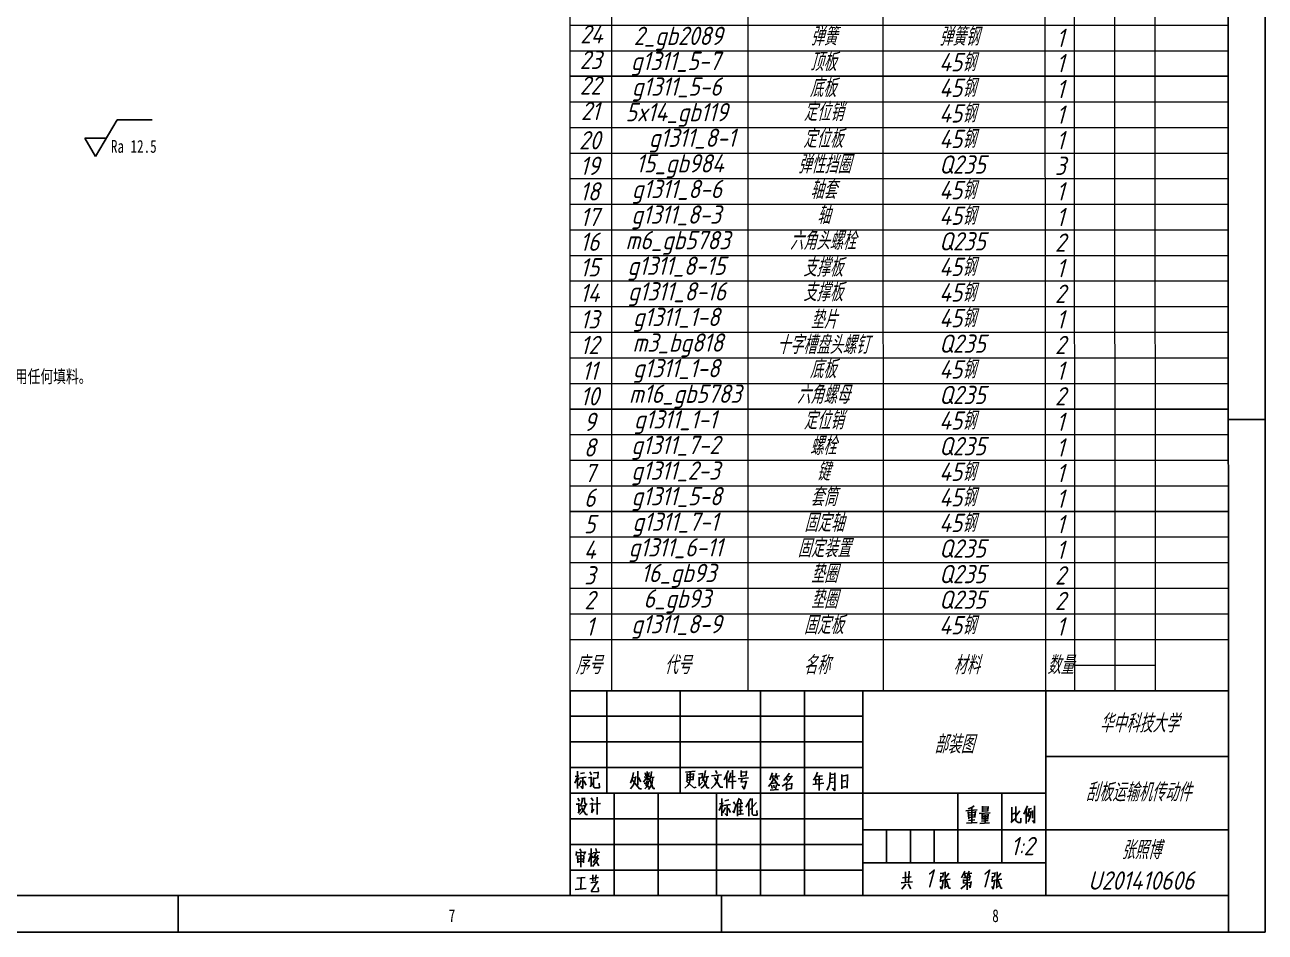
# Model space of a CAD drawing. Header units: millimetres. Extents: x 0 to 1189, y 0 to 841.
# Drawn here: x 849.8 to 1189, y 0 to 248.1 of the extents above; entities that cross this region are included whole.
import ezdxf

# ---------------------------------------------------------------- set-up
doc = ezdxf.new("R2010")
doc.units = ezdxf.units.MM
doc.linetypes.add('CENTERX2', pattern=[20.32, 12.7, -2.54, 2.54, -2.54])
for name, color, linetype, lineweight in [('10', 7, 'Continuous', 25), ('from', 7, 'Continuous', 15), ('细实线', 7, 'Continuous', 9)]:
    doc.layers.add(name, color=color, linetype=linetype, lineweight=lineweight)
for name, color, linetype in [('5', 7, 'Continuous'), ('9', 7, 'Continuous'), ('图层11', 7, 'CENTERX2')]:
    doc.layers.add(name, color=color, linetype=linetype)
doc.styles.add('SLDTEXTSTYLE0', font='hyswlongfangsong.ttf')
doc.styles.get("Standard").update_dxf_attribs({"font": 'hyswlongfangsong.ttf'})
doc.styles.add('样式5.0', font='gbeitc.shx', dxfattribs={"height": 5, "bigfont": 'gbcbig.shx'})

# ---------------------------------------------------------------- blocks, each defined once
blk = doc.blocks.new('SW_SFSYMBOL_6')
at = {"layer": '10', "color": 0}
for p, q in [((-4.2, 0), (1.7, 10)), ((1.7, 10), (11.28, 10)), ((-4.2, 0), (-7.15, 5)), ((-1.25, 5), (-7.15, 5))]:
    blk.add_line(p, q, dxfattribs=at)
at = {"layer": '10', "color": 0, "insert": (0, 4.51), "char_height": 3.5, "attachment_point": 1, "style": 'SLDTEXTSTYLE0'}
blk.add_mtext('Ra 12.5', dxfattribs=at)

msp = doc.modelspace()

# ---------------------------------------------------------------- linework, layer by layer
at = {"layer": '10', "color": 7}
for p, q in [((1189, 140.1667), (1179, 140.1667)), ((891.75, 0), (891.75, 10)), ((1040.375, 0), (1040.375, 10))]:
    msp.add_line(p, q, dxfattribs=at)
at = {"layer": '10'}
for p, q in [((1179.0061, 66.0256), (998.9702, 66.0256)), ((998.9702, 66.0256), (998.9702, 10.01)), ((1008.9966, 66.0254), (1008.9966, 37.9963)), ((1029.0047, 66.0254), (1029.0047, 37.9963)), ((1050.9761, 37.9963), (1050.9761, 66.0254)), ((1063.0069, 66.0254), (1063.0069, 37.9963)), ((1079.0049, 66.0254), (1079.0049, 10.01)), ((1129.0055, 66.0254), (1129.0055, 10.01)), ((1136.9832, 66.0256), (1179.0061, 66.0256)), ((1179.0061, 10.01), (1179.0061, 66.0256)), ((998.9705, 59.0291), (1079.0049, 59.0291)), ((998.9705, 52.0322), (1079.0049, 52.0322)), ((1129.0055, 48.0219), (1179.0061, 48.0219)), ((998.9705, 45.0355), (1079.0049, 45.0355)), ((1036.0012, 44.1825), (1035.6599, 42.7319)), ((1038.6888, 44.225), (1039.1585, 43.372)), ((1042.2301, 44.225), (1041.0785, 41.7079)), ((1043.3394, 44.3104), (1043.3394, 39.2335)), ((1045.7287, 44.225), (1045.7287, 42.4761)), ((1047.1369, 44.1398), (1047.0512, 42.8172)), ((1001.4876, 42.0921), (1003.3645, 42.3906)), ((1002.6827, 41.3668), (1003.3645, 40.1721)), ((1004.6877, 42.2625), (1003.919, 42.1771)), ((1004.346, 43.8839), (1004.7724, 43.0732)), ((1005.1564, 40.812), (1004.3887, 39.7456)), ((1004.6877, 40.1721), (1004.6877, 42.4761)), ((1005.3272, 43.5424), (1006.5642, 43.7133)), ((1005.3272, 42.3054), (1005.3272, 39.7883)), ((1006.6069, 42.1771), (1005.3272, 42.0492)), ((1006.6069, 43.8839), (1006.4795, 42.1771)), ((1006.9906, 39.447), (1006.9058, 40.7269)), ((1016.013, 42.2625), (1015.4586, 40.7693)), ((1015.928, 41.6227), (1017.933, 39.1908)), ((1016.2686, 43.7133), (1016.013, 42.2625)), ((1016.013, 42.1771), (1016.823, 42.3054)), ((1016.6098, 41.2814), (1016.2262, 40.3001)), ((1016.8664, 42.5613), (1016.6098, 41.2814)), ((1017.4209, 44.0118), (1017.4209, 40.2148)), ((1017.5917, 42.2625), (1018.317, 41.1534)), ((1019.9803, 42.4761), (1019.0422, 40.9828)), ((1019.2127, 42.4333), (1020.7914, 42.6465)), ((1019.2127, 40.684), (1020.3643, 40.9399)), ((1019.4259, 43.5424), (1019.6814, 42.7746)), ((1019.8946, 41.3241), (1019.5967, 40.1721)), ((1019.9803, 43.9691), (1019.9803, 41.452)), ((1019.9803, 42.3906), (1020.5775, 41.6654)), ((1020.4067, 41.2814), (1020.1935, 40.3001)), ((1020.5351, 43.7133), (1020.322, 42.604)), ((1020.9188, 42.2625), (1020.5775, 41.2385)), ((1020.748, 41.6654), (1021.6441, 39.2762)), ((1021.0896, 42.9453), (1020.9188, 42.2625)), ((1020.9188, 42.2625), (1021.943, 42.4333)), ((1021.3458, 40.9399), (1021.0045, 39.9589)), ((1021.1754, 43.9691), (1021.0896, 42.9453)), ((1021.5166, 42.3906), (1021.3458, 40.9399)), ((1033.1428, 44.0545), (1030.4983, 43.7556)), ((1030.6691, 41.3668), (1032.7588, 39.447)), ((1030.967, 43.372), (1030.967, 41.4093)), ((1032.6741, 43.2864), (1030.967, 43.0732)), ((1030.967, 41.5376), (1032.6741, 41.7506)), ((1031.2236, 42.3054), (1032.4175, 42.4761)), ((1031.735, 41.6227), (1031.5218, 40.5986)), ((1031.735, 43.8839), (1031.735, 41.6227)), ((1032.6741, 43.4147), (1032.5884, 41.7506)), ((1034.0813, 43.2012), (1035.1055, 43.372)), ((1034.1243, 39.9162), (1035.1055, 41.0255)), ((1034.2517, 42.3478), (1034.2517, 40.0869)), ((1034.2517, 42.0921), (1035.1055, 42.2625)), ((1035.1055, 43.457), (1035.0204, 42.2625)), ((1035.4468, 42.0921), (1035.1055, 41.3668)), ((1035.6599, 42.7319), (1035.4468, 42.0921)), ((1035.4468, 41.7506), (1036.3859, 39.447)), ((1035.5749, 42.4333), (1036.8973, 42.5613)), ((1036.1293, 41.1107), (1035.6599, 40.3001)), ((1036.3859, 42.5184), (1036.1293, 41.1107)), ((1037.6222, 42.7319), (1040.3532, 43.0732)), ((1038.4333, 42.2625), (1039.9262, 39.6177)), ((1038.8596, 40.8549), (1038.476, 40.2577)), ((1039.2443, 41.7933), (1038.8596, 40.8549)), ((1039.4151, 42.9878), (1039.2443, 41.7933)), ((1041.8038, 43.2012), (1041.8038, 39.3614)), ((1042.1878, 41.1107), (1044.3209, 41.3241)), ((1042.6141, 42.4333), (1042.2725, 41.4093)), ((1042.7846, 43.5853), (1042.6141, 42.4333)), ((1042.6565, 42.4333), (1044.1077, 42.5613)), ((1044.8753, 41.9639), (1047.7337, 42.1771)), ((1047.1369, 41.2385), (1045.6006, 41.0255)), ((1045.7287, 43.7983), (1047.0935, 43.8839)), ((1047.1369, 42.8172), (1045.7287, 42.6892)), ((1045.9419, 42.0492), (1045.7287, 41.1107)), ((1047.1793, 41.4093), (1046.5391, 39.1484)), ((1053.9196, 40.7693), (1053.1519, 39.8307)), ((1054.2609, 43.5853), (1053.5356, 41.6654)), ((1053.9196, 42.5613), (1054.8587, 42.7746)), ((1054.773, 42.0921), (1053.9196, 40.7693)), ((1054.0477, 40.684), (1055.1993, 40.8549)), ((1054.2609, 42.604), (1054.4317, 41.8362)), ((1054.6879, 41.8785), (1055.7972, 40.1721)), ((1054.9861, 42.0921), (1055.4132, 43.4997)), ((1055.1993, 42.5613), (1056.1808, 42.7746)), ((1055.4555, 42.604), (1055.6263, 41.7933)), ((1058.9111, 43.4997), (1057.3324, 41.4947)), ((1057.9726, 42.1771), (1058.399, 41.452)), ((1058.7837, 41.452), (1058.0153, 40.684)), ((1058.1011, 40.7693), (1058.1011, 38.679)), ((1058.2285, 42.4761), (1059.5083, 42.604)), ((1059.6787, 42.7746), (1058.7837, 41.452)), ((1059.4655, 39.2762), (1059.5513, 40.7269)), ((1068.34, 40.7269), (1065.2681, 40.3855)), ((1065.4813, 41.5376), (1066.1642, 42.5613)), ((1066.1642, 42.5613), (1066.5905, 43.7556)), ((1066.1642, 42.5613), (1067.9126, 42.7746)), ((1066.1642, 40.5563), (1066.1642, 41.9212)), ((1066.1642, 41.6227), (1067.9126, 41.8362)), ((1067.0169, 42.6465), (1067.0169, 38.7216)), ((1069.961, 40.9399), (1069.6621, 39.8307)), ((1070.0034, 43.6277), (1069.961, 40.9399)), ((1069.961, 40.9399), (1070.9842, 41.0682)), ((1070.0034, 43.1161), (1071.3258, 43.2439)), ((1070.0034, 42.0492), (1070.9418, 42.1771)), ((1071.3258, 43.5424), (1071.3258, 38.679)), ((1073.2034, 43.1584), (1073.2034, 39.2335)), ((1073.2034, 42.6892), (1074.7387, 42.9453)), ((1073.2034, 41.2814), (1074.3547, 41.452)), ((1074.8244, 43.1584), (1074.6536, 39.3614)), ((998.9705, 37.9963), (1129.0055, 37.9963)), ((1005.3272, 39.7883), (1005.6685, 39.447)), ((1005.6685, 39.447), (1006.9906, 39.447)), ((1011.0013, 10.01), (1011.0013, 37.9963)), ((1016.2262, 40.3001), (1015.4586, 39.1908)), ((1017.933, 39.1908), (1018.4874, 39.2335)), ((1019.8522, 39.6177), (1019.3835, 39.1908)), ((1019.5967, 40.1721), (1020.5351, 39.6177)), ((1020.1935, 40.3001), (1019.8522, 39.6177)), ((1021.0045, 39.9589), (1020.3643, 39.0628)), ((1021.6441, 39.2762), (1022.1135, 39.2762)), ((1022.9897, 37.9963), (1022.9897, 10.01)), ((1030.2851, 39.3614), (1031.1378, 40.0869)), ((1031.1378, 40.0869), (1031.5218, 40.5986)), ((1032.7588, 39.447), (1033.3994, 39.6177)), ((1035.1912, 39.7883), (1034.6364, 39.3614)), ((1035.6599, 40.3001), (1035.1912, 39.7883)), ((1036.3859, 39.447), (1036.9827, 39.447)), ((1038.476, 40.2577), (1037.4948, 39.3191)), ((1038.9877, 10.01), (1038.9877, 37.9963)), ((1039.9262, 39.6177), (1040.6514, 39.6177)), ((1046.5391, 39.1484), (1046.027, 40.0442)), ((1050.9761, 37.9963), (1050.9761, 10.01)), ((1053.6637, 38.807), (1055.9253, 39.0628)), ((1054.0477, 40.1721), (1054.2185, 39.2762)), ((1054.6021, 40.2148), (1054.773, 39.447)), ((1055.4132, 40.3001), (1055.0719, 39.0203)), ((1055.7972, 40.1721), (1056.3082, 40.1721)), ((1058.0153, 40.684), (1056.9061, 39.9162)), ((1058.1011, 40.3855), (1059.5083, 40.5986)), ((1058.1011, 39.1056), (1059.5513, 39.2762)), ((1063.0069, 10.01), (1063.0069, 37.9963)), ((1069.6621, 39.8307), (1069.1076, 38.8497)), ((1071.3258, 38.679), (1070.6863, 39.4041)), ((1073.2034, 39.6177), (1074.6536, 39.8307)), ((1104.9864, 37.9963), (1104.9864, 19.0114)), ((1116.9748, 37.9963), (1116.9748, 19.0114)), ((1001.9997, 34.498), (1003.0656, 34.626)), ((1002.0848, 34.1142), (1003.2364, 32.1943)), ((1003.1937, 34.7966), (1002.6827, 33.5167)), ((1002.8531, 36.7593), (1002.8531, 36.0765)), ((1002.8531, 36.0765), (1002.9382, 35.3512)), ((1002.9382, 35.3512), (1003.1514, 35.0527)), ((1003.1514, 35.0527), (1003.6211, 35.0527)), ((1004.303, 35.0527), (1005.0289, 35.2235)), ((1004.73, 36.7593), (1005.1998, 35.9059)), ((1005.0289, 35.3941), (1004.9008, 32.7916)), ((1005.4553, 35.01), (1007.2044, 35.2235)), ((1006.351, 32.1516), (1006.351, 36.8872)), ((1040.4383, 34.9245), (1039.713, 33.3035)), ((1040.8223, 35.3085), (1039.7557, 35.0952)), ((1040.4383, 36.5886), (1040.4383, 31.853)), ((1040.7372, 34.2421), (1040.4383, 34.9245)), ((1041.4201, 34.0715), (1040.6938, 32.621)), ((1040.908, 34.6687), (1042.7846, 34.9245)), ((1041.2059, 35.9486), (1042.3582, 36.1619)), ((1041.8461, 31.853), (1041.8461, 34.8393)), ((1042.1444, 33.9436), (1042.7846, 32.7487)), ((1044.0219, 35.0527), (1043.6383, 35.6927)), ((1043.723, 32.6637), (1044.3209, 35.0527)), ((1045.1312, 36.6313), (1044.3209, 34.3701)), ((1044.6622, 35.2235), (1044.6622, 31.725)), ((1044.7049, 35.0952), (1046.1551, 35.2658)), ((1045.0461, 34.1567), (1046.1127, 34.3272)), ((1045.5149, 36.3327), (1045.7287, 35.4794)), ((1045.5582, 35.1379), (1045.5149, 32.2371)), ((1048.3732, 36.5457), (1046.9661, 34.1567)), ((1047.8188, 35.5644), (1047.8188, 31.725)), ((1049.8672, 35.4365), (1048.2028, 33.5594)), ((1048.7572, 36.5457), (1048.7572, 32.2371)), ((1108.7409, 34.1142), (1107.7601, 33.7727)), ((1109.4238, 34.5407), (1108.7409, 34.1142)), ((1108.7409, 34.1142), (1108.7409, 29.9759)), ((1111.685, 34.498), (1111.685, 32.8767)), ((1111.685, 34.1567), (1113.2203, 34.2421)), ((1113.2633, 34.3701), (1113.1779, 33.2181)), ((1119.705, 34.1567), (1119.705, 30.3595)), ((1120.857, 34.4128), (1120.857, 30.4451)), ((1124.0143, 34.5407), (1123.0328, 32.2371)), ((1125.8912, 34.5407), (1125.8912, 29.8051)), ((998.9705, 30.9996), (1079.0049, 30.9996)), ((1003.2364, 32.1943), (1003.7058, 32.1943)), ((1004.7724, 32.621), (1005.4129, 33.6873)), ((1041.8461, 31.8103), (1041.2493, 32.4928)), ((1043.4675, 33.1756), (1043.723, 32.6637)), ((1044.6622, 32.1943), (1046.3259, 32.3651)), ((1045.0461, 33.2181), (1046.0693, 33.3464)), ((1048.7572, 32.2371), (1048.9711, 32.0236)), ((1048.9711, 32.0236), (1050.0804, 32.0236)), ((1050.0804, 32.0236), (1049.9519, 33.3035)), ((1107.1622, 33.1756), (1110.2338, 33.4742)), ((1107.8024, 32.8767), (1107.9309, 30.9996)), ((1107.8875, 32.6637), (1109.6369, 32.8343)), ((1109.5942, 30.7437), (1107.8875, 30.5731)), ((1109.8074, 31.5117), (1107.9309, 31.3409)), ((1108.0583, 31.9809), (1109.3811, 32.1089)), ((1109.7651, 33.0902), (1109.5942, 31.5544)), ((1110.7893, 32.4928), (1113.8178, 32.6637)), ((1111.4711, 30.4024), (1113.2203, 30.5304)), ((1111.6416, 32.2795), (1111.6416, 30.7864)), ((1111.6416, 31.9809), (1113.2203, 32.1089)), ((1113.2203, 31.0423), (1111.6416, 30.9572)), ((1111.685, 33.6023), (1113.0074, 33.73)), ((1113.2203, 33.2181), (1111.685, 33.0902)), ((1111.8558, 31.5117), (1112.9647, 31.5544)), ((1112.4099, 32.0665), (1112.4099, 29.848)), ((1113.2633, 32.2795), (1113.1779, 31.0423)), ((1119.4495, 29.9759), (1120.6438, 30.9572)), ((1119.705, 32.2371), (1120.6011, 32.5357)), ((1120.857, 31.7679), (1121.9236, 33.1756)), ((1122.1371, 30.0186), (1122.1371, 31.1702)), ((1123.6731, 33.645), (1123.6731, 29.72)), ((1124.5261, 33.73), (1123.8862, 31.5971)), ((1124.057, 33.645), (1125.1236, 33.858)), ((1124.1421, 30.1893), (1124.7393, 31.5544)), ((1124.1848, 32.1516), (1124.5261, 31.5117)), ((1124.2702, 32.7064), (1124.9101, 32.8767)), ((1124.7393, 31.5544), (1124.9528, 33.0049)), ((1125.3364, 31.1702), (1125.3364, 33.3035)), ((1125.8912, 29.8051), (1125.3364, 30.5304)), ((1179.0061, 28.0133), (1079.0049, 28.0133)), ((1085.4897, 28.0133), (1085.4897, 19.0114)), ((1091.9748, 28.0133), (1091.9748, 19.0114)), ((1098.5019, 28.0133), (1098.5019, 19.0114)), ((1110.2338, 30.0186), (1107.2903, 29.8051)), ((1110.9597, 29.72), (1113.6046, 29.8903)), ((1120.857, 30.4451), (1121.4542, 30.0186)), ((1121.4542, 30.0186), (1122.1371, 30.0186)), ((998.9705, 24.0031), (1079.0049, 24.0031)), ((1000.6766, 21.6991), (1003.0656, 21.9126)), ((1003.109, 22.0406), (1002.8101, 21.2726)), ((1003.9624, 21.3153), (1005.2845, 21.5285)), ((1004.73, 21.3582), (1003.9624, 19.2676)), ((1004.73, 22.8511), (1004.73, 17.945)), ((1004.73, 21.102), (1005.1998, 20.3769)), ((1005.2845, 21.6568), (1007.034, 21.9126)), ((1006.6069, 21.102), (1005.2845, 19.097)), ((1005.3272, 20.3769), (1006.2653, 20.5899)), ((1006.0521, 21.5712), (1005.4553, 20.4196)), ((1005.924, 22.8938), (1006.1379, 22.0833)), ((998.9705, 17.0064), (1079.0049, 17.0064)), ((1006.0948, 19.2676), (1005.0713, 17.945)), ((1006.6927, 20.3342), (1006.0948, 19.2676)), ((1006.1379, 19.2249), (1006.8201, 18.1156)), ((1129.0055, 19.0114), (1079.0049, 19.0114)), ((1000.7624, 14.7455), (1003.0239, 14.9585)), ((1004.303, 14.5748), (1006.6927, 14.9158)), ((1006.3087, 13.7641), (1004.5592, 13.4656)), ((1006.4795, 13.9348), (1004.7724, 11.3323)), ((1005.1564, 13.9773), (1005.1564, 15.6841)), ((1006.0521, 15.6841), (1005.7542, 14.02)), ((1092.5725, 13.7641), (1089.4575, 13.4656)), ((1089.8415, 14.8734), (1092.2312, 15.172)), ((1090.6102, 13.5935), (1090.6102, 16.5371)), ((1091.6333, 16.7078), (1091.4202, 13.6786)), ((1100.9772, 16.1533), (1100.0804, 16.025)), ((1100.337, 15.3426), (1100.2085, 13.7641)), ((1100.2512, 14.02), (1100.8487, 14.1054)), ((1100.337, 15.0866), (1100.9338, 15.2147)), ((1100.9338, 14.2763), (1100.7206, 12.7828)), ((1100.8487, 15.2147), (1101.0196, 16.324)), ((1101.1477, 14.2763), (1102.8537, 14.4893)), ((1101.531, 16.4944), (1101.4883, 12.3563)), ((1102.5125, 16.1533), (1101.531, 14.7878)), ((1101.7448, 14.3186), (1102.5125, 12.0577)), ((1105.9253, 14.8307), (1106.8638, 16.6651)), ((1106.4801, 13.38), (1108.5709, 13.5935)), ((1106.5232, 15.94), (1107.4616, 16.1106)), ((1106.5232, 14.8734), (1108.2293, 15.0441)), ((1106.5232, 14.4042), (1106.5232, 13.38)), ((1108.272, 14.3186), (1106.5232, 14.148)), ((1107.0346, 15.0866), (1106.7357, 15.94)), ((1107.4616, 14.9585), (1107.4616, 11.5885)), ((1107.5043, 15.172), (1108.0588, 16.6651)), ((1107.8022, 15.94), (1108.7841, 16.1106)), ((1107.888, 15.94), (1108.4001, 15.0866)), ((1108.1869, 14.3186), (1108.272, 15.172)), ((1108.6132, 13.8921), (1108.3577, 12.143)), ((1115.1404, 16.1533), (1114.245, 16.025)), ((1114.4581, 15.3426), (1114.3724, 13.7641)), ((1114.4158, 14.02), (1115.013, 14.1054)), ((1114.4581, 15.0866), (1115.0977, 15.2147)), ((1115.0977, 14.2763), (1114.8421, 12.7828)), ((1115.013, 15.2147), (1115.1834, 16.324)), ((1115.3108, 14.2763), (1117.018, 14.4893)), ((1115.6948, 16.4944), (1115.6098, 12.3563)), ((1116.6763, 16.1533), (1115.6948, 14.7878)), ((1115.9087, 14.3186), (1116.6763, 12.0577)), ((1000.293, 11.7164), (1003.3645, 11.9294)), ((1004.7724, 11.3323), (1004.7724, 11.1193)), ((1004.7724, 11.1193), (1004.9008, 11.0337)), ((1004.9008, 11.0337), (1006.6927, 11.1193)), ((1006.6927, 11.1193), (1006.6493, 12.2284)), ((1090.7799, 13.167), (1089.6283, 11.7588)), ((1092.1031, 11.8871), (1091.3351, 13.2093)), ((1100.4651, 11.8015), (1100.0804, 12.5269)), ((1100.7206, 12.7828), (1100.4651, 11.8015)), ((1101.3178, 12.0577), (1102.0861, 12.7828)), ((1102.5125, 12.0577), (1102.9822, 12.0577)), ((1106.7357, 12.6978), (1105.7548, 11.8442)), ((1107.4616, 13.38), (1106.7357, 12.6978)), ((1108.3577, 12.143), (1108.0161, 12.8255)), ((1114.629, 11.8015), (1114.245, 12.5269)), ((1114.8421, 12.7828), (1114.629, 11.8015)), ((1115.4817, 12.0577), (1116.25, 12.7828)), ((1116.6763, 12.0577), (1117.1027, 12.0577)), ((998.9702, 10.01), (1179.0061, 10.01))]:
    msp.add_line(p, q, dxfattribs=at)
for points in [[(1001.3172, 41.6654), (1000.9755, 42.3906), (1000.2506, 40.7269)], [(1001.3595, 42.7746), (1000.3364, 42.5613)], [(1000.9755, 44.0118), (1000.9755, 39.2762)], [(1001.9567, 41.4947), (1001.2745, 40.0442)], [(1001.7435, 43.372), (1002.8958, 43.5853)], [(1002.4261, 39.2762), (1002.4261, 42.2625)], [(1002.4261, 39.2335), (1001.8293, 39.9589)], [(1001.3595, 35.0527), (1000.5919, 34.9672)], [(1001.0606, 36.6313), (1001.4876, 35.8206)], [(1001.3595, 32.9622), (1001.3595, 35.2658)], [(1002.2129, 35.8206), (1002.0424, 35.1808), (1001.7008, 34.498)], [(1002.2129, 36.7593), (1002.2129, 35.7779)], [(1002.2129, 36.503), (1002.8531, 36.6313)], [(1001.8716, 33.645), (1001.104, 32.5357)], [(1001.4876, 32.1516), (1002.2556, 32.8767), (1002.6827, 33.5167)], [(1000.6766, 22.0406), (1000.5919, 20.9313)], [(1000.9755, 21.0167), (1001.0182, 19.0114)], [(1000.9755, 20.7607), (1002.6827, 20.9313)], [(1001.5727, 22.8084), (1001.914, 22.0406)], [(1001.8716, 21.5285), (1001.8716, 17.817)], [(1002.725, 21.0167), (1002.6393, 19.0114)], [(1001.0182, 19.2249), (1002.6393, 19.3955)], [(1001.1887, 19.9927), (1002.4261, 20.0783)], [(1001.914, 14.8734), (1001.8716, 11.8442)]]:
    msp.add_lwpolyline(points, dxfattribs=at)
at = {"layer": '5', "color": 7}
for p, q in [((1179.0061, 0), (1178.4503, 824.0534)), ((0, 10), (1179.0061, 10))]:
    msp.add_line(p, q, dxfattribs=at)
at = {"layer": '9', "color": 7}
for p, q in [((1189, 0), (1189, 841)), ((0, 0), (1189, 0))]:
    msp.add_line(p, q, dxfattribs=at)
at = {"layer": 'from'}
for p, q in [((998.9702, 59.0291), (998.9702, 562.9803)), ((1010.3251, 66.0256), (1010.3251, 562.9803)), ((1047.5884, 66.0256), (1047.5884, 562.9803)), ((1084.66, 66.0256), (1084.3408, 562.9803)), ((1129.0055, 59.0289), (1128.6463, 562.9803)), ((1136.9832, 66.0256), (1136.624, 562.9803)), ((1148.0037, 66.0471), (1147.6892, 562.9803)), ((1159.0017, 66.0256), (1158.6606, 562.9803)), ((998.9702, 248.0451), (1179.0057, 248.0451)), ((998.9702, 199.0687), (1179.0057, 199.0687)), ((998.8301, 80.083), (1178.8657, 80.083)), ((998.9702, 80.083), (1179.0057, 80.083)), ((1137.1255, 73.0437), (1159.1393, 73.0437)), ((998.9702, 66.0256), (1010.3251, 66.0256)), ((1088.9881, 66.0256), (1047.5884, 66.0256)), ((1088.9881, 66.0256), (1084.66, 66.0256)), ((1136.9832, 66.0256), (1179.0061, 66.0256))]:
    msp.add_line(p, q, dxfattribs=at)
at = {"layer": '细实线'}
for points in [[(998.9702, 248.0451), (1179.0057, 248.0451)], [(998.9702, 241.0484), (1179.0057, 241.0484)], [(998.9702, 227.0552), (1179.0057, 227.0552)], [(998.9702, 220.0587), (1179.0057, 220.0587)], [(998.9702, 213.062), (1179.0057, 213.062)], [(998.9702, 206.0654), (1179.0057, 206.0654)], [(998.9702, 199.0687), (1179.0057, 199.0687)], [(998.9702, 192.0713), (1179.0057, 192.0713)], [(998.9702, 185.0755), (1179.0057, 185.0755)], [(998.9702, 185.0755), (1179.0057, 185.0755)], [(998.9702, 178.0781), (1179.0057, 178.0781)], [(998.9702, 171.0816), (1179.0057, 171.0816)], [(998.9702, 171.0816), (1179.0057, 171.0816)], [(998.9702, 164.0849), (1179.0057, 164.0849)], [(998.9702, 157.0458), (1179.0057, 157.0458)], [(998.9702, 157.0458), (1179.0057, 157.0458)], [(998.9702, 150.0491), (1179.0057, 150.0491)], [(998.9702, 150.0491), (1179.0057, 150.0491)], [(998.9702, 143.0526), (1179.0057, 143.0526)], [(998.9702, 136.0559), (1179.0057, 136.0559)], [(998.9702, 129.0594), (1179.0057, 129.0594)], [(998.9702, 122.0627), (1179.0057, 122.0627)], [(998.9702, 108.0694), (1179.0057, 108.0694)], [(998.9702, 101.0729), (1179.0057, 101.0729)], [(998.9702, 94.0762), (1179.0057, 94.0762)], [(998.9702, 87.0797), (1179.0057, 87.0797)]]:
    msp.add_lwpolyline(points, dxfattribs=at)
for points in [[(998.9702, 234.0519), (998.9702, 234.0519), (1179.0057, 234.0519), (1179.0057, 234.0519), (1179.0057, 234.0519), (998.9702, 234.0519), (998.9702, 234.0519)], [(998.9702, 143.0526), (998.9702, 143.0526), (1179.0057, 143.0526), (1179.0057, 143.0526), (1179.0057, 143.0526), (998.9702, 143.0526), (998.9702, 143.0526)], [(998.9702, 115.0661), (998.9702, 115.0661), (1179.0057, 115.0661), (1179.0057, 115.0661), (1179.0057, 115.0661), (998.9702, 115.0661), (998.9702, 115.0661)]]:
    msp.add_open_spline(points, degree=3, knots=[0, 0, 0, 0, 1, 1, 1, 2, 2, 2, 2], dxfattribs=at)

# ---------------------------------------------------------------- block references
at = {"layer": '10'}
msp.add_blockref('SW_SFSYMBOL_6', (873.38, 212.1214), dxfattribs=at)

# ---------------------------------------------------------------- texts
at = {"layer": '10', "char_height": 5, "style": '样式5.0'}
for s, insert, width, attachment_point in [('华中科技大学', (1154.5242, 57.1063), 37.386153, 5), ('部装图', (1103.8861, 51.3577), 37.386153, 5), ('刮板运输机传动件', (1154.3076, 38.2549), 37.386153, 5), ('1:2', (1119.4062, 26.0423), 12.030748, 1), ('张照博U201410606', (1155.0713, 18.2932), 37.386153, 5), ('1', (1095.9061, 17.196), 5.393535, 1), ('1', (1111.0751, 17.196), 5.393535, 1)]:
    msp.add_mtext(s, dxfattribs=dict(at, insert=insert, width=width, attachment_point=attachment_point))
at = {"layer": '9', "color": 7, "char_height": 3.5, "attachment_point": 2, "style": 'SLDTEXTSTYLE0'}
for s, insert in [('7', (966.6282, 6.2617)), ('8', (1115.2614, 6.2617))]:
    msp.add_mtext(s, dxfattribs=dict(at, insert=insert))
at = {"layer": 'from', "char_height": 5, "style": '样式5.0'}
for s, insert, width, attachment_point in [('\\pi2.7219;24', (998.9702, 248.0451), 10.652126, 1), ('\\pi6.0851;2_gb2089', (1010.2549, 247.6073), 36.75353, 1), ('\\pi15.439;弹簧', (1049.2381, 247.4684), 37.386153, 1), ('弹簧钢', (1099.8514, 247.3955), 37.386153, 1), ('1', (1132.9728, 244.5468), 8.02073, 5), ('\\pi2.6177;23', (998.9702, 241.0484), 10.652126, 1), ('\\pi15.274;顶板', (1049.2381, 240.4717), 37.386153, 1), ('45钢', (1099.8514, 240.3988), 37.386153, 1), ('\\pi5.9327;g1311_5-7', (1009.6223, 240.7415), 37.386153, 1), ('1', (1132.9728, 237.6456), 8.02073, 5), ('\\pi2.6177;22', (998.9702, 234.0519), 10.652126, 1), ('\\pi6.1931;g1311_5-6', (1009.6223, 233.7415), 37.386153, 1), ('\\pi15.191;底板', (1049.2381, 233.3654), 37.386153, 1), ('45钢', (1099.8514, 233.4023), 37.386153, 1), ('1', (1132.9728, 230.5535), 8.02073, 5), ('\\pi13.564;定位销', (1049.2381, 226.8052), 37.386153, 1), ('\\pi2.9302;21', (998.9702, 227.0552), 10.652126, 1), ('\\pi4.4743;5x14_gb119', (1009.6223, 226.7415), 37.386153, 1), ('45钢', (1099.8514, 226.4056), 37.386153, 1), ('1', (1132.9728, 223.5569), 8.02073, 5), ('20', (1004.2962, 216.5603), 10.652126, 5), ('    g1311_8-1', (1009.6223, 219.7415), 37.386153, 1), ('\\pi13.427;定位板', (1049.2381, 219.482), 37.386153, 1), ('45钢', (1099.8514, 219.4091), 37.386153, 1), ('1', (1132.9728, 216.5603), 8.02073, 5), ('19', (1004.2962, 209.5637), 10.652126, 5), ('\\pi7.3389;15_gb984', (1009.6223, 212.7415), 37.386153, 1), ('\\pi11.993;弹性挡圈', (1049.2381, 212.4853), 37.386153, 1), ('Q235', (1099.8514, 212.4124), 37.386153, 1), ('3', (1132.9728, 209.5637), 8.02073, 5), ('18', (1004.2962, 202.5671), 10.652126, 5), ('\\pi6.1931;g1311_8-6', (1009.6223, 205.7415), 37.386153, 1), ('\\pi15.302;轴套', (1049.2381, 205.4887), 37.386153, 1), ('45钢', (1099.8514, 205.4158), 37.386153, 1), ('1', (1132.9728, 202.5671), 8.02073, 5), ('17', (1004.2962, 195.57), 10.652126, 5), ('\\pi6.0368;g1311_8-3', (1009.6223, 198.7415), 37.386153, 1), ('\\pi17.177;轴', (1049.2381, 198.6154), 37.386153, 1), ('45钢', (1099.8514, 198.4191), 37.386153, 1), ('1', (1132.9728, 195.57), 8.02073, 5), ('16', (1004.2962, 188.8129), 10.652126, 5), ('\\pi4.4743;m6_gb5783', (1009.6223, 191.7415), 37.386153, 1), ('\\pi9.7868;六角头螺栓', (1049.2381, 191.587), 37.386153, 1), ('Q235', (1099.8514, 191.4217), 37.386153, 1), ('2', (1132.9728, 188.5734), 8.02073, 5), ('15', (1004.2962, 181.8167), 10.652126, 5), ('\\pi4.9952;g1311_8-15', (1009.6223, 184.7415), 37.386153, 1), ('\\pi13.427;支撑板', (1049.2381, 184.2788), 37.386153, 1), ('45钢', (1099.8514, 184.4259), 37.386153, 1), ('1', (1132.9728, 181.5768), 8.02073, 5), ('14', (1004.2962, 174.8193), 10.652126, 5), ('\\pi5.1514;g1311_8-16', (1009.6223, 177.7415), 37.386153, 1), ('\\pi13.427;支撑板', (1049.2381, 177.5303), 37.386153, 1), ('45钢', (1099.8514, 177.4285), 37.386153, 1), ('2', (1132.9728, 174.5798), 8.02073, 5), ('13', (1004.2962, 167.5832), 10.652126, 5), ('\\pi6.5056;g1311_1-8', (1009.6223, 170.7415), 37.386153, 1), ('\\pi15.439;垫片', (1049.2381, 170.0115), 37.386153, 1), ('45钢', (1099.8514, 170.432), 37.386153, 1), ('1', (1132.9728, 167.5832), 8.02073, 5), ('12', (1004.2962, 160.5654), 10.652126, 5), ('\\pi6.4014;m3_bg818', (1009.6223, 163.7415), 37.386153, 1), ('\\pi6.1747;十字槽盘头螺钉', (1049.2381, 163.1068), 37.386153, 1), ('Q235', (1099.8514, 163.4353), 37.386153, 1), ('2', (1132.9728, 160.5654), 8.02073, 5), ('11', (1004.2962, 153.5475), 10.652126, 5), ('\\pi6.5056;g1311_1-8', (1009.6223, 156.7415), 37.386153, 1), ('\\pi15.191;底板', (1049.2381, 156.4797), 37.386153, 1), ('45钢', (1099.8514, 156.3962), 37.386153, 1), ('1', (1132.9728, 153.5475), 8.02073, 5), ('  m16_gb5783', (1009.6223, 149.7415), 37.386153, 1), ('\\pi11.717;六角螺母', (1049.2381, 149.4724), 37.386153, 1), ('Q235', (1099.8514, 149.3995), 37.386153, 1), ('10', (1004.2962, 146.5509), 10.652126, 5), ('2', (1132.9728, 146.5509), 8.02073, 5), ('\\pi6.766;g1311_1-1', (1009.6223, 142.7415), 37.386153, 1), ('\\pi13.564;定位销', (1049.2381, 142.4759), 37.386153, 1), ('45钢', (1099.8514, 142.403), 37.386153, 1), ('9', (1004.2962, 139.5542), 10.652126, 5), ('1', (1132.9728, 139.5542), 8.02073, 5), ('\\pi6.0368;g1311_7-2', (1009.6223, 135.7415), 37.386153, 1), ('\\pi15.246;螺栓', (1049.2381, 135.4792), 37.386153, 1), ('8', (1004.2962, 132.5576), 10.652126, 5), ('Q235', (1099.8514, 135.4063), 37.386153, 1), ('1', (1132.9728, 132.5576), 8.02073, 5), ('\\pi17.094;键', (1049.2381, 128.4827), 37.386153, 1), ('45钢', (1099.8514, 128.4098), 37.386153, 1), ('7', (1004.2962, 125.561), 10.652126, 5), ('\\pi6.0368;g1311_2-3', (1009.6223, 128.7415), 37.386153, 1), ('1', (1132.9728, 125.561), 8.02073, 5), ('6', (1004.2962, 118.8039), 10.652126, 5), ('\\pi6.0889;g1311_5-8', (1009.6223, 121.7415), 37.386153, 1), ('\\pi15.384;套筒', (1049.2381, 121.486), 37.386153, 1), ('45钢', (1099.8514, 121.4131), 37.386153, 1), ('1', (1132.9728, 118.5457), 8.02073, 5), ('5', (1004.2962, 111.5678), 10.652126, 5), ('\\pi6.3493;g1311_7-1', (1009.6223, 114.7415), 37.386153, 1), ('\\pi13.73;固定轴', (1049.2381, 114.4895), 37.386153, 1), ('45钢', (1099.8514, 114.4165), 37.386153, 1), ('1', (1132.9728, 111.5678), 8.02073, 5), ('4', (1004.2962, 104.5712), 10.652126, 5), ('\\pi5.3077;g1311_6-11', (1009.6223, 107.7415), 37.386153, 1), ('\\pi11.882;固定装置', (1049.2381, 107.4928), 37.386153, 1), ('Q235', (1099.8514, 107.4198), 37.386153, 1), ('1', (1132.9728, 104.5712), 8.02073, 5), ('3', (1004.2962, 97.5746), 10.652126, 5), ('\\pi8.6931;16_gb93', (1009.6223, 100.7415), 37.386153, 1), ('\\pi15.522;垫圈', (1049.2381, 100.4962), 37.386153, 1), ('Q235', (1099.8514, 100.4233), 37.386153, 1), ('2', (1132.9728, 97.5746), 8.02073, 5), ('2', (1004.2962, 90.8174), 10.652126, 5), ('\\pi9.3702;6_gb93', (1009.6223, 93.7415), 37.386153, 1), ('\\pi15.522;垫圈', (1049.2381, 93.4995), 37.386153, 1), ('Q235', (1099.8514, 93.4266), 37.386153, 1), ('2', (1132.9728, 90.578), 8.02073, 5), ('1', (1004.2962, 83.5813), 10.652126, 5), ('\\pi6.0368;g1311_8-9', (1009.6223, 86.7415), 37.386153, 1), ('\\pi13.62;固定板', (1049.2381, 86.503), 37.386153, 1), ('45钢', (1099.8514, 86.4301), 37.386153, 1), ('1', (1132.9728, 83.5813), 8.02073, 5), ('序号', (1003.9834, 73.0436), 10.026434, 5), ('代号', (1028.3154, 73.0437), 37.386153, 5), ('名称', (1066.3272, 73.0437), 38.637519, 5), ('材料', (1107.3042, 73.0437), 43.316485, 5), ('数量', (1132.9728, 73.0437), 8.02073, 5)]:
    msp.add_mtext(s, dxfattribs=dict(at, insert=insert, width=width, attachment_point=attachment_point))
at = {"layer": '图层11', "insert": (678.9381, 200.3953), "char_height": 3.5, "attachment_point": 1}
msp.add_mtext_dynamic_manual_height_columns('^I^I^I技术要求\\P\\P1.  装配前，所用零件要用煤油清洗，箱体内不允许有杂物存在，箱体内壁涂耐油油漆。\\P\\P2.  齿轮啮合侧隙用铅丝检测，侧隙值应不小于0.16mm。\\P\\P3.  检验齿面接触斑点，要求接触斑点占齿宽的35%，占齿面有效高度的40%。\\P\\P4.  传动件剖分面、各接触面及密封处均不允许漏油，渗油，箱体剖分面允许涂密封胶或者水玻璃，不允许使用任何填料。\\P\\P5.  传动件外表面涂有油漆，防止锈蚀。\\P\\P6.  按使用规范进行试验。\\P\\P7.  挡圈、垫片、轴套等应处于少灰尘环境进行装配。', width=196.140879, gutter_width=17.5, heights=[0], dxfattribs=at)

doc.saveas('drawing.dxf')
